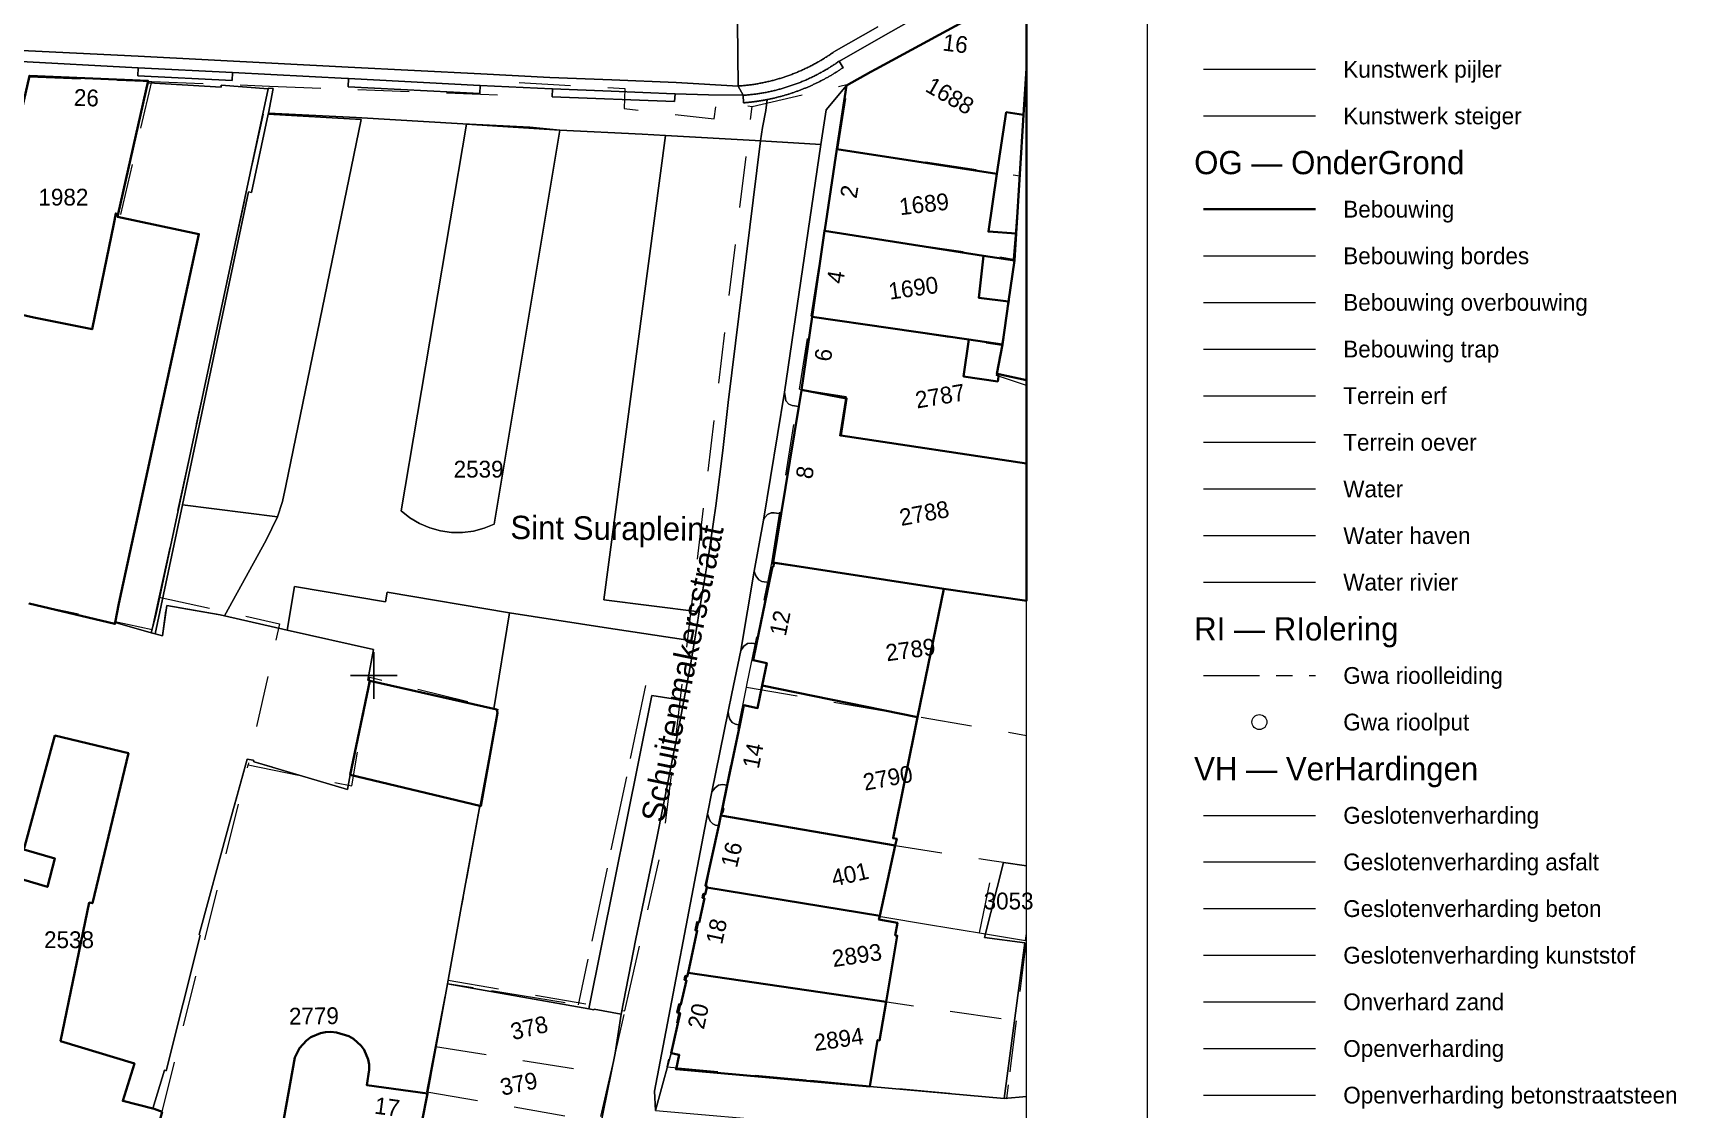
# Model space of a CAD drawing. Header units: metres. Extents: x 104718 to 105139, y 425172 to 425468.
# Drawn here: x 104981.7 to 105069.9, y 425326.7 to 425384.5 of the extents above; entities that cross this region are included whole.
import ezdxf
from ezdxf.enums import TextEntityAlignment as Align

# ---------------------------------------------------------------- set-up
doc = ezdxf.new("R2010")
doc.units = ezdxf.units.M
doc.header["$MEASUREMENT"] = 0
for name, pattern in [('IE-TERREINAFSCHEIDING_KUNSTMATIG-SO', [10, 4, 4, -2]), ('KG-PERCEEL-SO', [19, 5.5, -4, 5.5, -4]), ('RI-GWA-SO', [18.45, 6, -1.8, 1.75, -1.8, 1.75, -1.8, 1.75, -1.8])]:
    doc.linetypes.add(name, pattern=pattern)
for name, color, linetype, lineweight in [('B-OI-RI-GWA_RIOOLLEIDING-G', 30, 'RI-GWA-SO', 18), ('B-OI-RI-GWA_RIOOLPUT-S', 30, 'Continuous', 18), ('B-XX-AL-COORDINAATPUNT-G', 7, 'Continuous', 25), ('B-XX-AL-LEGENDA-T', 7, 'Continuous', 18), ('B-XX-AL-TEKENBLAD_DEELKADER-G', 7, 'Continuous', 18), ('B-XX-GR-STRUIK-G', 90, 'Continuous', 13), ('B-XX-IE-TERREINAFSCHEIDING_KUNSTMATIG_HEKWERK-G', 20, 'IE-TERREINAFSCHEIDING_KUNSTMATIG-SO', 18), ('B-XX-IE-TERREINAFSCHEIDING_KUNSTMATIG_MUUR-G', 90, 'IE-TERREINAFSCHEIDING_KUNSTMATIG-SO', 18), ('B-XX-KG-GRENS_PERCEEL-G', 150, 'KG-PERCEEL-SO', 18), ('B-XX-KG-GRENS_PERCEEL-T', 150, 'KG-PERCEEL-SO', 18), ('B-XX-KW-KUNSTWERK_PIJLER-G', 170, 'Continuous', 18), ('B-XX-KW-KUNSTWERK_STEIGER-G', 170, 'Continuous', 18), ('B-XX-OG-BEBOUWING-G', 7, 'Continuous', 35), ('B-XX-OG-BEBOUWING_BORDES-G', 7, 'Continuous', 18), ('B-XX-OG-BEBOUWING_HUISNUMMER-T', 7, 'Continuous', 18), ('B-XX-OG-BEBOUWING_OVERBOUWING-G', 7, 'Continuous', 18), ('B-XX-OG-BEBOUWING_STRAATNAAM-T', 7, 'Continuous', 18), ('B-XX-OG-BEBOUWING_TRAP-G', 7, 'Continuous', 18), ('B-XX-OG-TERREIN_ERF-G', 7, 'Continuous', 18), ('B-XX-OG-TERREIN_OEVER-G', 7, 'Continuous', 18), ('B-XX-OG-WATER-G', 130, 'Continuous', 18), ('B-XX-OG-WATER_HAVEN-G', 170, 'Continuous', 18), ('B-XX-OG-WATER_RIVIER-G', 130, 'Continuous', 18), ('B-XX-VH-GESLOTENVERHARDING-G', 10, 'Continuous', 18), ('B-XX-VH-GESLOTENVERHARDING_ASFALT-G', 10, 'Continuous', 18), ('B-XX-VH-GESLOTENVERHARDING_BETON-G', 10, 'Continuous', 18), ('B-XX-VH-GESLOTENVERHARDING_KUNSTSTOF-G', 10, 'Continuous', 18), ('B-XX-VH-ONVERHARD_ZAND-G', 210, 'Continuous', 18), ('B-XX-VH-OPENVERHARDING-G', 90, 'Continuous', 18), ('B-XX-VH-OPENVERHARDING_BETONSTRAATSTEEN-G', 90, 'Continuous', 18), ('B-XX-VH-OPENVERHARDING_SIERBESTRATING-G', 90, 'Continuous', 18), ('B-XX-VH-OPENVERHARDING_STRAATBAKSTEEN-G', 90, 'Continuous', 18), ('B-XX-VH-OPENVERHARDING_TEGEL-G', 90, 'Continuous', 18)]:
    doc.layers.add(name, color=color, linetype=linetype, lineweight=lineweight)

msp = doc.modelspace()

# ---------------------------------------------------------------- linework, layer by layer
at = {"layer": 'B-OI-RI-GWA_RIOOLLEIDING-G', "ltscale": 0.5, "flags": 128}
msp.add_lwpolyline([(105044.5, 425350), (105050.5, 425350)], dxfattribs=at)
at = {"layer": 'B-OI-RI-GWA_RIOOLPUT-S'}
msp.add_circle((105047.5, 425347.5), 0.4, dxfattribs=at)
at = {"layer": 'B-XX-AL-COORDINAATPUNT-G', "ltscale": 0.5, "flags": 128}
for points in [[(105000, 425348.75), (105000, 425351.25)], [(104998.75, 425350), (105001.25, 425350)]]:
    msp.add_lwpolyline(points, dxfattribs=at)
at = {"layer": 'B-XX-AL-TEKENBLAD_DEELKADER-G', "ltscale": 0.5}
msp.add_lwpolyline([(104728.5, 425176.5), (105041.5, 425176.5), (105041.5, 425463.5), (104728.5, 425463.5)], close=True, dxfattribs=at)
at = {"layer": 'B-XX-GR-STRUIK-G', "ltscale": 0.5}
msp.add_lwpolyline([(104994.339, 425380.093), (104994.351, 425380.153), (104994.607, 425381.47), (104994.337, 425381.485), (104994.329, 425381.447), (104988.297, 425353.224), (104988.062, 425352.285), (104988.277, 425352.223), (104989.737, 425359.155), (104993.268, 425375.921), (104993.446, 425375.89)], close=True, dxfattribs=at)
at = {"layer": 'B-XX-IE-TERREINAFSCHEIDING_KUNSTMATIG_HEKWERK-G', "ltscale": 0.5, "flags": 128}
for points in [[(104986.125, 425352.838), (104988.062, 425352.285), (104988.277, 425352.223), (104988.655, 425352.116), (104988.887, 425353.757), (104991.763, 425353.251), (104991.984, 425353.2), (104995.351, 425352.433), (104999.982, 425351.388), (104999.682, 425349.741)], [(105014.575, 425349.457), (105010.964, 425332.343)], [(105010.254, 425332.442), (105003.951, 425333.472)]]:
    msp.add_lwpolyline(points, dxfattribs=at)
at = {"layer": 'B-XX-IE-TERREINAFSCHEIDING_KUNSTMATIG_MUUR-G', "ltscale": 0.5, "flags": 128}
for points in [[(104998.738, 425344.67), (104998.588, 425343.886), (104993.577, 425345.377), (104993.521, 425345.451), (104993.204, 425345.517), (104992.178, 425341.835), (104990.624, 425336.103), (104990.688, 425336.052), (104988.855, 425328.81), (104988.768, 425328.838), (104988.144, 425326.79)], [(105005.686, 425343.011), (105004.685, 425337.553), (105003.95, 425333.468)], [(105003.95, 425333.468), (105002.882, 425327.588)]]:
    msp.add_lwpolyline(points, dxfattribs=at)
at = {"layer": 'B-XX-KG-GRENS_PERCEEL-G', "ltscale": 0.5, "flags": 128}
for points in [[(105025.44, 425381.7), (105035, 425386.893)], [(104981.511, 425382.088), (104988.089, 425381.841)], [(104986.436, 425374.712), (104988.089, 425381.841)], [(104988.089, 425381.841), (104994.4, 425381.599)], [(104994.4, 425381.599), (105007.248, 425381.105), (105007.139, 425381.824), (105013.464, 425381.47), (105013.434, 425380.389), (105018.258, 425379.851), (105018.37, 425380.787), (105020.291, 425380.506)], [(105020.291, 425380.506), (105025.44, 425381.7)], [(105024.884, 425378.219), (105025.44, 425381.7)], [(105034.653, 425376.785), (105034.892, 425380.04), (105035, 425381.751)], [(104988.492, 425354.196), (104994.4, 425381.599)], [(105013.642, 425332.803), (105015.52, 425341.051), (105020.291, 425380.506)], [(105024.182, 425373.826), (105024.884, 425378.219)], [(105024.884, 425378.219), (105034.653, 425376.785)], [(105034.316, 425372.328), (105034.417, 425373.584), (105034.653, 425376.785)], [(104978.738, 425369.878), (104984.883, 425368.564), (104986.159, 425374.769), (104986.436, 425374.712)], [(105023.454, 425369.271), (105024.182, 425373.826)], [(105024.182, 425373.826), (105034.316, 425372.328)], [(105033.678, 425367.713), (105034.088, 425370.103), (105034.316, 425372.328)], [(105022.826, 425365.344), (105023.454, 425369.271)], [(105023.454, 425369.271), (105033.678, 425367.713)], [(105035, 425365.544), (105033.398, 425366.087), (105033.678, 425367.713)], [(105021.34, 425356.046), (105022.826, 425365.344)], [(105022.826, 425365.344), (105025.336, 425364.957)], [(105035, 425361.349), (105025.001, 425362.853), (105025.336, 425364.957)], [(105019.991, 425349.379), (105020.031, 425349.577), (105021.34, 425356.046)], [(105021.34, 425356.046), (105034.893, 425354.013)], [(104977.827, 425340.052), (104981.514, 425353.86), (104988.111, 425352.468)], [(104988.111, 425352.468), (104988.492, 425354.196)], [(104988.492, 425354.196), (104994.937, 425352.776), (104993.258, 425345.201)], [(105034.893, 425354.013), (105035, 425353.997)], [(104993.258, 425345.201), (104998.825, 425344.082), (104999.785, 425349.915), (105006.667, 425348.2)], [(105018.599, 425342.495), (105019.991, 425349.379)], [(105019.991, 425349.379), (105029.173, 425347.793), (105035, 425346.786)], [(105003.982, 425333.669), (105006.667, 425348.2)], [(104988.644, 425326.6), (104993.258, 425345.201)], [(105017.817, 425338.639), (105018.599, 425342.495)], [(105018.599, 425342.495), (105027.755, 425340.925)], [(105027.755, 425340.925), (105033.281, 425340.053)], [(105032.488, 425336.196), (105033.281, 425340.053)], [(105033.281, 425340.053), (105035, 425339.815)], [(105017.817, 425338.639), (105016.905, 425334.456)], [(105017.817, 425338.639), (105029.866, 425336.633)], [(105029.866, 425336.633), (105032.488, 425336.196)], [(105032.488, 425336.196), (105034.95, 425335.785)], [(105034.95, 425335.785), (105035, 425336.157)], [(105034.989, 425335.779), (105034.456, 425331.481)], [(105034.95, 425335.785), (105034.989, 425335.779)], [(105016.82, 425334.069), (105015.72, 425329.017)], [(105016.905, 425334.456), (105016.82, 425334.069)], [(105016.82, 425334.069), (105034.456, 425331.481)], [(105003.306, 425330.105), (105003.982, 425333.669)], [(105003.982, 425333.669), (105013.464, 425332.023)], [(105013.464, 425332.023), (105013.642, 425332.803)], [(105012.81, 425329.149), (105013.464, 425332.023)], [(105034.456, 425331.481), (105034.157, 425329.069), (105034.03, 425328.054)], [(105002.845, 425327.671), (105003.306, 425330.105)], [(105003.306, 425330.105), (105012.687, 425328.608)], [(105012.687, 425328.608), (105012.81, 425329.149)], [(105015.72, 425329.017), (105023.432, 425328.296)], [(105012.175, 425326.362), (105012.687, 425328.608)], [(105023.432, 425328.296), (105033.939, 425327.313)], [(105034.03, 425328.054), (105033.939, 425327.313)], [(105002.845, 425327.671), (105012.122, 425326.073)]]:
    msp.add_lwpolyline(points, dxfattribs=at)
at = {"layer": 'B-XX-KW-KUNSTWERK_PIJLER-G', "ltscale": 0.5, "flags": 128}
msp.add_lwpolyline([(105044.5, 425382.5), (105050.5, 425382.5)], dxfattribs=at)
at = {"layer": 'B-XX-KW-KUNSTWERK_STEIGER-G', "ltscale": 0.5, "flags": 128}
msp.add_lwpolyline([(105044.5, 425380), (105050.5, 425380)], dxfattribs=at)
at = {"layer": 'B-XX-OG-BEBOUWING-G', "ltscale": 0.5}
for points in [[(105025.355, 425381.635), (105024.838, 425378.221), (105033.424, 425376.893), (105033.92, 425380.2), (105034.845, 425380.054), (105035, 425382.546), (105035, 425386.895), (105026.921, 425382.508), (105026.662, 425382.367)], [(105035, 425382.546), (105034.845, 425380.054), (105034.45, 425373.701), (105034.36, 425372.25), (105034.046, 425370.045), (105033.719, 425367.747), (105033.419, 425366.174), (105033.518, 425366.159), (105035, 425365.83)], [(104986.044, 425374.21), (104986.159, 425374.769), (104986.288, 425374.742), (104987.894, 425381.882), (104981.525, 425382.149), (104980.002, 425375.444), (104978.738, 425369.879), (104980.978, 425369.371), (104981.763, 425369.193), (104984.883, 425368.564)], [(105033.424, 425376.893), (105024.838, 425378.221), (105024.182, 425373.899), (105024.173, 425373.832), (105032.705, 425372.507), (105034.36, 425372.25), (105034.45, 425373.701), (105032.96, 425373.8)], [(105032.705, 425372.507), (105024.173, 425373.832), (105023.507, 425369.234), (105031.918, 425368.009), (105033.719, 425367.747), (105034.046, 425370.045), (105032.45, 425370.25)], [(105035, 425365.83), (105033.518, 425366.159), (105033.461, 425365.763), (105031.63, 425366.03), (105031.918, 425368.009), (105023.507, 425369.234), (105022.94, 425365.314), (105025.354, 425364.857), (105025.048, 425362.86), (105035, 425361.373)], [(105035, 425361.373), (105025.048, 425362.86), (105025.354, 425364.857), (105022.94, 425365.314), (105022.935, 425365.276), (105022.794, 425364.424), (105021.841, 425358.661), (105021.411, 425356.063), (105030.566, 425354.651), (105034.894, 425354.013), (105035, 425353.997)], [(105030.566, 425354.651), (105021.411, 425356.063), (105021.4, 425355.994), (105021.449, 425355.989), (105021.433, 425355.834), (105021.383, 425355.84), (105021.205, 425354.978), (105020.525, 425351.692), (105020.343, 425350.812), (105021.072, 425350.663), (105020.826, 425349.458), (105029.167, 425347.764)], [(105006.43, 425348.211), (104999.789, 425349.717), (104998.738, 425344.67), (105005.686, 425343.011), (105005.732, 425343), (105006.629, 425347.989), (105006.588, 425348.175)], [(105019.625, 425347.338), (105018.958, 425344.114), (105018.703, 425342.879), (105018.752, 425342.87), (105018.709, 425342.645), (105018.66, 425342.654), (105018.617, 425342.492), (105027.97, 425340.891), (105028.048, 425341.248), (105027.85, 425341.276), (105029.167, 425347.764), (105020.826, 425349.458), (105020.579, 425348.253), (105019.845, 425348.403)], [(105018.499, 425341.956), (105017.787, 425338.724), (105017.873, 425338.691), (105017.86, 425338.632), (105027.146, 425337.104), (105027.97, 425340.891), (105018.617, 425342.492)], [(105027.146, 425337.104), (105017.86, 425338.632), (105017.778, 425338.261), (105017.671, 425338.285), (105017.626, 425338.08), (105017.733, 425338.056), (105017.448, 425336.757), (105017.34, 425336.781), (105017.244, 425336.341), (105017.351, 425336.318), (105016.855, 425334.064), (105027.48, 425332.505), (105028.075, 425336.043), (105027.967, 425336.062), (105028.081, 425336.742), (105027.095, 425336.908)], [(105016.855, 425334.064), (105016.812, 425333.866), (105016.705, 425333.89), (105016.66, 425333.685), (105016.767, 425333.661), (105016.47, 425332.355), (105016.372, 425332.376), (105016.273, 425331.927), (105016.424, 425331.893), (105015.952, 425329.747), (105016.382, 425329.653), (105016.215, 425328.891), (105026.604, 425327.966), (105027.022, 425330.45), (105027.131, 425330.432), (105027.48, 425332.505)]]:
    msp.add_lwpolyline(points, close=True, dxfattribs=at)
for points in [[(104981.514, 425353.86), (104986.111, 425352.767), (104986.125, 425352.838), (104986.316, 425353.86), (104990.618, 425373.666), (104986.256, 425374.598), (104986.288, 425374.742), (104986.159, 425374.769), (104986.044, 425374.21), (104984.883, 425368.564), (104981.763, 425369.193), (104980.978, 425369.371)], [(104979.778, 425318.652), (104983.579, 425317.69), (104983.732, 425318.105), (104984.475, 425320.777), (104985.216, 425320.531), (104985.219, 425320.769), (104986.904, 425320.248), (104988.309, 425325.37), (104988.644, 425326.6), (104988.216, 425326.772), (104988.144, 425326.79), (104986.535, 425327.185), (104987.16, 425329.2), (104983.2, 425330.394), (104984.738, 425337.822), (104984.903, 425337.783), (104986.833, 425345.825), (104982.895, 425346.779), (104981.228, 425340.672), (104982.89, 425340.178), (104982.487, 425338.664), (104977.827, 425340.052)], [(105002.57, 425326.047), (105002.882, 425327.588), (104999.625, 425328.027), (104999.751, 425328.855), (104999.74, 425329.134), (104999.689, 425329.409), (104999.473, 425329.922), (104999.312, 425330.15), (104998.902, 425330.526), (104998.661, 425330.667), (104998.002, 425330.863), (104997.692, 425330.893), (104997.41, 425330.878), (104997.132, 425330.823), (104996.614, 425330.601), (104996.384, 425330.437), (104996.003, 425330.021), (104995.754, 425329.515), (104994.698, 425323.635)]]:
    msp.add_lwpolyline(points, dxfattribs=at)
at = {"layer": 'B-XX-OG-BEBOUWING-G', "ltscale": 0.5, "flags": 128}
msp.add_lwpolyline([(105044.5, 425375), (105050.5, 425375)], dxfattribs=at)
at = {"layer": 'B-XX-OG-BEBOUWING_BORDES-G', "ltscale": 0.5, "flags": 128}
msp.add_lwpolyline([(105044.5, 425372.5), (105050.5, 425372.5)], dxfattribs=at)
at = {"layer": 'B-XX-OG-BEBOUWING_OVERBOUWING-G', "ltscale": 0.5, "flags": 128}
msp.add_lwpolyline([(105044.5, 425370), (105050.5, 425370)], dxfattribs=at)
at = {"layer": 'B-XX-OG-BEBOUWING_TRAP-G', "ltscale": 0.5, "flags": 128}
msp.add_lwpolyline([(105044.5, 425367.5), (105050.5, 425367.5)], dxfattribs=at)
at = {"layer": 'B-XX-OG-TERREIN_ERF-G', "ltscale": 0.5}
for points in [[(104994.329, 425381.447), (104991.817, 425381.64), (104991.81, 425381.544), (104987.931, 425381.775), (104987.894, 425381.882), (104986.288, 425374.742), (104986.256, 425374.598), (104990.618, 425373.666), (104986.316, 425353.86), (104986.125, 425352.838), (104988.062, 425352.285), (104988.297, 425353.224)], [(105034.845, 425380.054), (105033.92, 425380.2), (105033.424, 425376.893), (105032.96, 425373.8), (105034.45, 425373.701)], [(105034.36, 425372.25), (105032.705, 425372.507), (105032.45, 425370.25), (105034.046, 425370.045)], [(105033.719, 425367.747), (105031.918, 425368.009), (105031.63, 425366.03), (105033.461, 425365.763), (105033.518, 425366.159), (105033.419, 425366.174)], [(105027.146, 425337.104), (105027.095, 425336.908), (105028.081, 425336.742), (105027.967, 425336.062), (105028.075, 425336.043), (105027.48, 425332.505), (105027.131, 425330.432), (105027.022, 425330.45), (105026.604, 425327.966), (105033.811, 425327.325), (105034.91, 425335.663), (105032.749, 425335.948), (105033.768, 425339.97), (105035, 425339.798), (105035, 425353.997), (105034.894, 425354.013), (105030.566, 425354.651), (105029.167, 425347.764), (105027.85, 425341.276), (105028.048, 425341.248), (105027.97, 425340.891)], [(105012.935, 425329.756), (105013.259, 425331.838), (105011.82, 425332.108), (105011.806, 425332.074), (105011.532, 425332.123), (105003.95, 425333.468), (105002.882, 425327.588), (105002.57, 425326.047), (105002.555, 425325.975), (105004.413, 425325.673), (105011.803, 425324.469), (105011.869, 425324.473)]]:
    msp.add_lwpolyline(points, close=True, dxfattribs=at)
at = {"layer": 'B-XX-OG-TERREIN_ERF-G', "ltscale": 0.5, "flags": 128}
msp.add_lwpolyline([(105044.5, 425365), (105050.5, 425365)], dxfattribs=at)
at = {"layer": 'B-XX-OG-TERREIN_ERF-G', "ltscale": 0.5}
for points in [[(104977.827, 425340.052), (104982.487, 425338.664), (104982.89, 425340.178), (104981.228, 425340.672), (104982.895, 425346.779), (104986.833, 425345.825), (104984.903, 425337.783), (104984.738, 425337.822), (104983.2, 425330.394), (104987.16, 425329.2), (104986.535, 425327.185), (104988.144, 425326.79), (104988.768, 425328.838), (104988.855, 425328.81), (104990.688, 425336.052), (104990.624, 425336.103), (104992.178, 425341.835), (104993.204, 425345.517), (104993.521, 425345.451), (104993.577, 425345.377), (104998.588, 425343.886), (104998.738, 425344.67), (104999.789, 425349.717), (104999.682, 425349.741), (104999.982, 425351.388), (104995.351, 425352.433), (104991.984, 425353.2), (104991.763, 425353.251), (104988.887, 425353.757), (104988.655, 425352.116), (104988.277, 425352.223), (104988.062, 425352.285), (104986.125, 425352.838), (104986.111, 425352.767), (104981.514, 425353.86)], [(104994.698, 425323.635), (104995.754, 425329.515), (104996.003, 425330.021), (104996.384, 425330.437), (104996.614, 425330.601), (104997.132, 425330.823), (104997.41, 425330.878), (104997.692, 425330.893), (104998.002, 425330.863), (104998.661, 425330.667), (104998.902, 425330.526), (104999.312, 425330.15), (104999.473, 425329.922), (104999.689, 425329.409), (104999.74, 425329.134), (104999.751, 425328.855), (104999.625, 425328.027), (105002.882, 425327.588), (105003.95, 425333.468), (105004.685, 425337.553), (105005.686, 425343.011), (104998.738, 425344.67), (104998.588, 425343.886), (104993.577, 425345.377), (104993.521, 425345.451), (104993.204, 425345.517), (104992.178, 425341.835), (104990.624, 425336.103), (104990.688, 425336.052), (104988.855, 425328.81), (104988.768, 425328.838), (104988.144, 425326.79), (104988.216, 425326.772), (104988.644, 425326.6)]]:
    msp.add_lwpolyline(points, dxfattribs=at)
at = {"layer": 'B-XX-OG-TERREIN_OEVER-G', "ltscale": 0.5, "flags": 128}
msp.add_lwpolyline([(105044.5, 425362.5), (105050.5, 425362.5)], dxfattribs=at)
at = {"layer": 'B-XX-OG-WATER-G', "ltscale": 0.5, "flags": 128}
msp.add_lwpolyline([(105044.5, 425360), (105050.5, 425360)], dxfattribs=at)
at = {"layer": 'B-XX-OG-WATER_HAVEN-G', "ltscale": 0.5, "flags": 128}
msp.add_lwpolyline([(105044.5, 425357.5), (105050.5, 425357.5)], dxfattribs=at)
at = {"layer": 'B-XX-OG-WATER_RIVIER-G', "ltscale": 0.5, "flags": 128}
msp.add_lwpolyline([(105044.5, 425355), (105050.5, 425355)], dxfattribs=at)
at = {"layer": 'B-XX-VH-GESLOTENVERHARDING-G', "ltscale": 0.5, "flags": 128}
msp.add_lwpolyline([(105044.5, 425342.5), (105050.5, 425342.5)], dxfattribs=at)
at = {"layer": 'B-XX-VH-GESLOTENVERHARDING_ASFALT-G', "ltscale": 0.5}
for points in [[(105015.639, 425378.955), (105014.392, 425379.028), (105009.981, 425379.23), (105008.367, 425379.388), (105004.772, 425379.583), (104999.051, 425379.917), (104994.351, 425380.153), (104994.339, 425380.093), (104999.318, 425379.802), (104995.282, 425360.167), (104995.095, 425359.326), (104994.828, 425358.502), (104994.224, 425357.255), (104991.984, 425353.2), (104995.351, 425352.433), (104995.741, 425354.772), (105000.627, 425353.947), (105000.711, 425354.464), (105007.284, 425353.364), (105012.36, 425352.57), (105017.197, 425351.834), (105017.454, 425353.403), (105012.342, 425354.046)], [(105009.981, 425379.23), (105006.446, 425358.11), (105005.923, 425357.893), (105005.347, 425357.738), (105004.756, 425357.661), (105004.16, 425357.665), (105003.569, 425357.747), (105002.995, 425357.909), (105002.448, 425358.145), (105001.937, 425358.453), (105001.471, 425358.826), (105004.966, 425379.551)]]:
    msp.add_lwpolyline(points, close=True, dxfattribs=at)
at = {"layer": 'B-XX-VH-GESLOTENVERHARDING_ASFALT-G', "ltscale": 0.5, "flags": 128}
msp.add_lwpolyline([(105044.5, 425340), (105050.5, 425340)], dxfattribs=at)
at = {"layer": 'B-XX-VH-GESLOTENVERHARDING_BETON-G', "ltscale": 0.5, "flags": 128}
msp.add_lwpolyline([(105044.5, 425337.5), (105050.5, 425337.5)], dxfattribs=at)
at = {"layer": 'B-XX-VH-GESLOTENVERHARDING_KUNSTSTOF-G', "ltscale": 0.5, "flags": 128}
msp.add_lwpolyline([(105044.5, 425335), (105050.5, 425335)], dxfattribs=at)
at = {"layer": 'B-XX-VH-ONVERHARD_ZAND-G', "ltscale": 0.5}
msp.add_lwpolyline([(105014.91, 425348.917), (105016.631, 425348.665), (105016.972, 425350.462), (105017.197, 425351.834), (105012.36, 425352.57), (105007.284, 425353.364), (105006.43, 425348.211), (105006.588, 425348.175), (105006.629, 425347.989), (105005.732, 425343), (105005.686, 425343.011), (105004.685, 425337.553), (105003.95, 425333.468), (105011.532, 425332.123)], close=True, dxfattribs=at)
at = {"layer": 'B-XX-VH-ONVERHARD_ZAND-G', "ltscale": 0.5, "flags": 128}
msp.add_lwpolyline([(105044.5, 425332.5), (105050.5, 425332.5)], dxfattribs=at)
at = {"layer": 'B-XX-VH-OPENVERHARDING-G', "ltscale": 0.5}
for points in [[(104992.416, 425382.321), (104987.364, 425382.58), (104987.345, 425382.154), (104992.392, 425381.891)], [(105021.09, 425380.875), (105021.134, 425380.884), (105021.178, 425380.893), (105021.222, 425380.902), (105021.266, 425380.911), (105021.31, 425380.921), (105021.354, 425380.93), (105021.398, 425380.94), (105021.442, 425380.95), (105021.486, 425380.96), (105021.529, 425380.971), (105021.573, 425380.981), (105021.617, 425380.992), (105021.66, 425381.003), (105021.704, 425381.014), (105021.747, 425381.025), (105021.791, 425381.037), (105021.834, 425381.048), (105021.878, 425381.06), (105021.921, 425381.072), (105021.964, 425381.084), (105022.007, 425381.097), (105022.051, 425381.109), (105022.094, 425381.122), (105022.137, 425381.135), (105022.18, 425381.148), (105022.223, 425381.161), (105022.266, 425381.174), (105022.309, 425381.188), (105022.351, 425381.202), (105022.394, 425381.216), (105022.437, 425381.23), (105022.479, 425381.244), (105022.522, 425381.259), (105022.564, 425381.273), (105022.607, 425381.288), (105022.649, 425381.303), (105022.692, 425381.318), (105022.734, 425381.333), (105022.776, 425381.349), (105022.818, 425381.365), (105022.86, 425381.38), (105022.902, 425381.396), (105022.944, 425381.413), (105022.986, 425381.429), (105023.028, 425381.446), (105023.07, 425381.462), (105023.111, 425381.479), (105023.153, 425381.496), (105023.194, 425381.513), (105023.236, 425381.531), (105023.277, 425381.548), (105023.319, 425381.566), (105023.36, 425381.584), (105023.401, 425381.602), (105023.442, 425381.62), (105023.483, 425381.639), (105023.524, 425381.657), (105023.565, 425381.676), (105023.606, 425381.695), (105023.646, 425381.714), (105023.687, 425381.733), (105023.728, 425381.753), (105023.768, 425381.772), (105023.808, 425381.792), (105023.849, 425381.812), (105023.889, 425381.832), (105023.929, 425381.852), (105023.969, 425381.873), (105024.009, 425381.893), (105024.049, 425381.914), (105024.089, 425381.935), (105024.129, 425381.956), (105024.168, 425381.977), (105024.208, 425381.999), (105024.247, 425382.02), (105024.287, 425382.042), (105024.326, 425382.064), (105024.365, 425382.086), (105024.404, 425382.108), (105024.443, 425382.13), (105024.482, 425382.153), (105024.521, 425382.175), (105024.56, 425382.198), (105024.598, 425382.221), (105024.637, 425382.244), (105024.675, 425382.268), (105024.714, 425382.291), (105024.752, 425382.315), (105024.79, 425382.339), (105024.828, 425382.363), (105024.866, 425382.387), (105024.904, 425382.411), (105024.942, 425382.435), (105024.979, 425382.46), (105025.017, 425382.485), (105025.054, 425382.509), (105025.092, 425382.534), (105025.129, 425382.56), (105025.166, 425382.585), (105025.166, 425382.585), (105024.967, 425382.941), (105024.967, 425382.941), (105024.921, 425382.909), (105024.875, 425382.877), (105024.829, 425382.845), (105024.783, 425382.814), (105024.737, 425382.782), (105024.69, 425382.751), (105024.643, 425382.721), (105024.597, 425382.69), (105024.55, 425382.66), (105024.502, 425382.63), (105024.455, 425382.601), (105024.407, 425382.571), (105024.36, 425382.542), (105024.312, 425382.513), (105024.264, 425382.485), (105024.215, 425382.456), (105024.167, 425382.428), (105024.119, 425382.401), (105024.07, 425382.373), (105024.021, 425382.346), (105023.972, 425382.319), (105023.923, 425382.292), (105023.874, 425382.266), (105023.824, 425382.24), (105023.775, 425382.214), (105023.725, 425382.188), (105023.675, 425382.163), (105023.625, 425382.138), (105023.575, 425382.113), (105023.525, 425382.088), (105023.474, 425382.064), (105023.424, 425382.04), (105023.373, 425382.017), (105023.322, 425381.993), (105023.271, 425381.97), (105023.22, 425381.947), (105023.169, 425381.925), (105023.118, 425381.903), (105023.066, 425381.881), (105023.015, 425381.859), (105022.963, 425381.838), (105022.911, 425381.817), (105022.859, 425381.796), (105022.807, 425381.775), (105022.755, 425381.755), (105022.703, 425381.735), (105022.651, 425381.716), (105022.598, 425381.696), (105022.546, 425381.677), (105022.493, 425381.658), (105022.44, 425381.64), (105022.387, 425381.622), (105022.334, 425381.604), (105022.281, 425381.586), (105022.228, 425381.569), (105022.175, 425381.552), (105022.122, 425381.535), (105022.068, 425381.519), (105022.015, 425381.503), (105021.961, 425381.487), (105021.907, 425381.472), (105021.853, 425381.456), (105021.799, 425381.441), (105021.746, 425381.427), (105021.691, 425381.412), (105021.637, 425381.398), (105021.583, 425381.385), (105021.529, 425381.371), (105021.475, 425381.358), (105021.42, 425381.345), (105021.366, 425381.333), (105021.311, 425381.321), (105021.256, 425381.309), (105021.202, 425381.297), (105021.147, 425381.286), (105021.092, 425381.275), (105021.037, 425381.264), (105020.982, 425381.254), (105020.927, 425381.244), (105020.872, 425381.234), (105020.817, 425381.225), (105020.762, 425381.215), (105020.707, 425381.207), (105020.651, 425381.198), (105020.596, 425381.19), (105020.541, 425381.182), (105020.485, 425381.174), (105020.43, 425381.167), (105020.375, 425381.16), (105020.319, 425381.153), (105020.263, 425381.147), (105020.208, 425381.141), (105020.152, 425381.135), (105020.097, 425381.13), (105020.041, 425381.124), (105019.985, 425381.12), (105019.93, 425381.115), (105019.874, 425381.111), (105019.818, 425381.107), (105019.818, 425381.107), (105019.836, 425380.703), (105019.836, 425380.703), (105019.849, 425380.704), (105019.862, 425380.705), (105019.874, 425380.706), (105019.887, 425380.707), (105019.9, 425380.708), (105019.912, 425380.709), (105019.925, 425380.71), (105019.938, 425380.711), (105019.951, 425380.713), (105019.963, 425380.714), (105019.976, 425380.715), (105019.989, 425380.716), (105020.002, 425380.717), (105020.014, 425380.718), (105020.027, 425380.72), (105020.04, 425380.721), (105020.053, 425380.722), (105020.065, 425380.723), (105020.078, 425380.725), (105020.091, 425380.726), (105020.104, 425380.727), (105020.116, 425380.729), (105020.129, 425380.73), (105020.142, 425380.731), (105020.154, 425380.733), (105020.167, 425380.734), (105020.18, 425380.735), (105020.193, 425380.737), (105020.205, 425380.738), (105020.218, 425380.74), (105020.231, 425380.741), (105020.243, 425380.743), (105020.256, 425380.744), (105020.269, 425380.746), (105020.282, 425380.747), (105020.294, 425380.749), (105020.307, 425380.75), (105020.32, 425380.752), (105020.332, 425380.753), (105020.345, 425380.755), (105020.358, 425380.757), (105020.37, 425380.758), (105020.383, 425380.76), (105020.396, 425380.761), (105020.408, 425380.763), (105020.421, 425380.765), (105020.434, 425380.766), (105020.446, 425380.768), (105020.459, 425380.77), (105020.472, 425380.772), (105020.485, 425380.773), (105020.497, 425380.775), (105020.51, 425380.777), (105020.523, 425380.779), (105020.535, 425380.781), (105020.548, 425380.782), (105020.56, 425380.784), (105020.573, 425380.786), (105020.586, 425380.788), (105020.598, 425380.79), (105020.611, 425380.792), (105020.624, 425380.794), (105020.636, 425380.796), (105020.649, 425380.798), (105020.662, 425380.8), (105020.674, 425380.801), (105020.687, 425380.803), (105020.7, 425380.805), (105020.712, 425380.808), (105020.725, 425380.81), (105020.737, 425380.812), (105020.75, 425380.814), (105020.763, 425380.816), (105020.775, 425380.818), (105020.788, 425380.82), (105020.801, 425380.822), (105020.813, 425380.824), (105020.826, 425380.826), (105020.838, 425380.829), (105020.851, 425380.831), (105020.864, 425380.833), (105020.876, 425380.835), (105020.889, 425380.837), (105020.901, 425380.84), (105020.914, 425380.842), (105020.927, 425380.844), (105020.939, 425380.846), (105020.952, 425380.849), (105020.964, 425380.851), (105020.977, 425380.853), (105020.989, 425380.856), (105021.002, 425380.858), (105021.015, 425380.86), (105021.027, 425380.863), (105021.04, 425380.865), (105021.052, 425380.868), (105021.065, 425380.87), (105021.077, 425380.873)], [(105005.71, 425381.625), (105005.69, 425381.626), (104998.638, 425382.001), (104998.621, 425381.563), (105005.677, 425381.199)], [(105009.574, 425381.447), (105009.571, 425381.027), (105016.133, 425380.779), (105016.154, 425381.187), (105016.13, 425381.188), (105012.723, 425381.323)], [(105025.355, 425381.635), (105024.255, 425380.318), (105023.984, 425378.472), (105022.029, 425365.182), (105022.057, 425364.966), (105022.105, 425364.73), (105022.265, 425364.545), (105022.442, 425364.471), (105022.794, 425364.424), (105022.935, 425365.276), (105022.94, 425365.314), (105023.507, 425369.234), (105024.173, 425373.832), (105024.182, 425373.899), (105024.838, 425378.221)], [(104999.318, 425379.802), (104994.339, 425380.093), (104993.446, 425375.89), (104993.268, 425375.921), (104989.737, 425359.155), (104994.828, 425358.502), (104995.095, 425359.326), (104995.282, 425360.167)], [(105009.981, 425379.23), (105004.966, 425379.551), (105001.471, 425358.826), (105001.937, 425358.453), (105002.448, 425358.145), (105002.995, 425357.909), (105003.569, 425357.747), (105004.16, 425357.665), (105004.756, 425357.661), (105005.347, 425357.738), (105005.923, 425357.893), (105006.446, 425358.11)], [(105020.743, 425378.657), (105020.445, 425378.674), (105015.639, 425378.955), (105012.342, 425354.046), (105017.454, 425353.403), (105017.965, 425356.516), (105018.349, 425359.093), (105018.723, 425362.069), (105019.003, 425364.629)], [(105022.794, 425364.424), (105022.442, 425364.471), (105022.265, 425364.545), (105022.105, 425364.73), (105022.057, 425364.966), (105022.029, 425365.182), (105020.892, 425358.334), (105020.976, 425358.463), (105021.12, 425358.631), (105021.314, 425358.723), (105021.475, 425358.728), (105021.841, 425358.661)], [(104994.828, 425358.502), (104989.737, 425359.155), (104988.277, 425352.223), (104988.655, 425352.116), (104988.887, 425353.757), (104991.763, 425353.251), (104991.984, 425353.2), (104994.224, 425357.255)], [(105021.841, 425358.661), (105021.475, 425358.728), (105021.314, 425358.723), (105021.12, 425358.631), (105020.976, 425358.463), (105020.892, 425358.334), (105020.403, 425355.589), (105020.482, 425355.34), (105020.644, 425355.125), (105020.816, 425355.045), (105021.205, 425354.978), (105021.383, 425355.84), (105021.433, 425355.834), (105021.449, 425355.989), (105021.4, 425355.994), (105021.411, 425356.063)], [(105021.205, 425354.978), (105020.816, 425355.045), (105020.644, 425355.125), (105020.482, 425355.34), (105020.403, 425355.589), (105019.688, 425351.33), (105019.846, 425351.566), (105020.049, 425351.707), (105020.24, 425351.736), (105020.525, 425351.692)], [(105007.284, 425353.364), (105000.711, 425354.464), (105000.627, 425353.947), (104995.741, 425354.772), (104995.351, 425352.433), (104999.982, 425351.388), (104999.682, 425349.741), (104999.789, 425349.717), (105006.43, 425348.211)], [(105020.343, 425350.812), (105020.525, 425351.692), (105020.24, 425351.736), (105020.049, 425351.707), (105019.846, 425351.566), (105019.688, 425351.33), (105019.204, 425349.032), (105019.007, 425348.063), (105019.03, 425347.873), (105019.086, 425347.651), (105019.224, 425347.473), (105019.399, 425347.38), (105019.625, 425347.338), (105019.845, 425348.403), (105020.579, 425348.253), (105020.826, 425349.458), (105021.072, 425350.663)], [(105019.625, 425347.338), (105019.399, 425347.38), (105019.224, 425347.473), (105019.086, 425347.651), (105019.03, 425347.873), (105019.007, 425348.063), (105018.134, 425343.764), (105018.307, 425343.981), (105018.486, 425344.116), (105018.707, 425344.159), (105018.958, 425344.114)], [(105018.134, 425343.764), (105017.894, 425342.582), (105017.96, 425342.362), (105018.035, 425342.182), (105018.175, 425342.045), (105018.329, 425341.979), (105018.499, 425341.956), (105018.617, 425342.492), (105018.66, 425342.654), (105018.709, 425342.645), (105018.752, 425342.87), (105018.703, 425342.879), (105018.958, 425344.114), (105018.707, 425344.159), (105018.486, 425344.116), (105018.307, 425343.981)], [(105018.499, 425341.956), (105018.329, 425341.979), (105018.175, 425342.045), (105018.035, 425342.182), (105017.96, 425342.362), (105017.894, 425342.582), (105015.052, 425327.714), (105015.112, 425326.677), (105015.326, 425327.459), (105015.952, 425329.747), (105016.424, 425331.893), (105016.273, 425331.927), (105016.372, 425332.376), (105016.47, 425332.355), (105016.767, 425333.661), (105016.66, 425333.685), (105016.705, 425333.89), (105016.812, 425333.866), (105016.855, 425334.064), (105017.351, 425336.318), (105017.244, 425336.341), (105017.34, 425336.781), (105017.448, 425336.757), (105017.733, 425338.056), (105017.626, 425338.08), (105017.671, 425338.285), (105017.778, 425338.261), (105017.86, 425338.632), (105017.873, 425338.691), (105017.787, 425338.724)], [(105035, 425339.798), (105033.768, 425339.97), (105032.749, 425335.948), (105034.91, 425335.663), (105033.811, 425327.325), (105035, 425327.428)], [(105035, 425327.428), (105033.811, 425327.325), (105026.604, 425327.966), (105016.215, 425328.891), (105016.382, 425329.653), (105015.952, 425329.747), (105015.326, 425327.459), (105015.112, 425326.677), (105029.95, 425325.38), (105030, 425325.58), (105035, 425325.03)]]:
    msp.add_lwpolyline(points, close=True, dxfattribs=at)
msp.add_lwpolyline([(105015.112, 425326.677), (105015.052, 425327.714), (105017.894, 425342.582), (105018.134, 425343.764), (105019.007, 425348.063), (105019.204, 425349.032), (105019.688, 425351.33), (105020.403, 425355.589), (105020.892, 425358.334), (105022.029, 425365.182), (105023.984, 425378.472), (105020.743, 425378.657), (105019.003, 425364.629), (105018.723, 425362.069), (105018.349, 425359.093), (105017.965, 425356.516), (105017.454, 425353.403), (105017.197, 425351.834), (105016.972, 425350.462), (105016.631, 425348.665), (105016.448, 425347.701), (105015.176, 425341.278), (105014.06, 425335.875), (105013.259, 425331.838), (105012.935, 425329.756), (105011.869, 425324.473)], dxfattribs=at)
at = {"layer": 'B-XX-VH-OPENVERHARDING-G', "ltscale": 0.5, "flags": 128}
msp.add_lwpolyline([(105044.5, 425330), (105050.5, 425330)], dxfattribs=at)
at = {"layer": 'B-XX-VH-OPENVERHARDING_BETONSTRAATSTEEN-G', "ltscale": 0.5, "flags": 128}
msp.add_lwpolyline([(105044.5, 425327.5), (105050.5, 425327.5)], dxfattribs=at)
at = {"layer": 'B-XX-VH-OPENVERHARDING_SIERBESTRATING-G', "ltscale": 0.5}
for points in [[(104980.744, 425383.532), (104987.355, 425383.195), (104998.618, 425382.611), (105005.742, 425382.251), (105009.44, 425382.063), (105012.768, 425381.937), (105016.217, 425381.787), (105019.541, 425381.6), (105019.506, 425385.009), (105007.41, 425385.511), (104997.737, 425385.991), (104989.961, 425386.39), (104980.207, 425386.9)], [(105019.506, 425385.009), (105019.541, 425381.6), (105019.541, 425381.6), (105019.597, 425381.604), (105019.652, 425381.608), (105019.708, 425381.613), (105019.764, 425381.618), (105019.819, 425381.623), (105019.875, 425381.628), (105019.93, 425381.634), (105019.986, 425381.64), (105020.041, 425381.647), (105020.097, 425381.653), (105020.152, 425381.66), (105020.207, 425381.668), (105020.263, 425381.675), (105020.318, 425381.683), (105020.373, 425381.692), (105020.428, 425381.7), (105020.483, 425381.709), (105020.538, 425381.718), (105020.593, 425381.728), (105020.648, 425381.737), (105020.703, 425381.748), (105020.758, 425381.758), (105020.813, 425381.769), (105020.867, 425381.78), (105020.922, 425381.791), (105020.977, 425381.803), (105021.031, 425381.814), (105021.086, 425381.827), (105021.14, 425381.839), (105021.194, 425381.852), (105021.249, 425381.865), (105021.303, 425381.879), (105021.357, 425381.892), (105021.411, 425381.906), (105021.465, 425381.921), (105021.519, 425381.935), (105021.573, 425381.95), (105021.626, 425381.965), (105021.68, 425381.981), (105021.733, 425381.997), (105021.787, 425382.013), (105021.84, 425382.029), (105021.893, 425382.046), (105021.947, 425382.063), (105022, 425382.08), (105022.053, 425382.098), (105022.106, 425382.116), (105022.158, 425382.134), (105022.211, 425382.152), (105022.264, 425382.171), (105022.316, 425382.19), (105022.368, 425382.21), (105022.421, 425382.229), (105022.473, 425382.249), (105022.525, 425382.269), (105022.577, 425382.29), (105022.629, 425382.311), (105022.68, 425382.332), (105022.732, 425382.353), (105022.783, 425382.375), (105022.835, 425382.397), (105022.886, 425382.419), (105022.937, 425382.441), (105022.988, 425382.464), (105023.039, 425382.487), (105023.089, 425382.511), (105023.14, 425382.534), (105023.19, 425382.558), (105023.241, 425382.582), (105023.291, 425382.607), (105023.341, 425382.632), (105023.391, 425382.657), (105023.44, 425382.682), (105023.49, 425382.707), (105023.539, 425382.733), (105023.589, 425382.759), (105023.638, 425382.786), (105023.687, 425382.812), (105023.736, 425382.839), (105023.785, 425382.867), (105023.833, 425382.894), (105023.882, 425382.922), (105023.93, 425382.95), (105023.978, 425382.978), (105024.026, 425383.007), (105024.074, 425383.036), (105024.121, 425383.065), (105024.169, 425383.094), (105024.216, 425383.124), (105024.263, 425383.153), (105024.31, 425383.184), (105024.357, 425383.214), (105024.404, 425383.245), (105024.45, 425383.276), (105024.497, 425383.307), (105024.543, 425383.338), (105024.589, 425383.37), (105024.634, 425383.402), (105024.68, 425383.434), (105024.68, 425383.434), (105027.037, 425384.77)]]:
    msp.add_lwpolyline(points, dxfattribs=at)
at = {"layer": 'B-XX-VH-OPENVERHARDING_STRAATBAKSTEEN-G', "ltscale": 0.5}
for points in [[(105027.037, 425384.77), (105024.68, 425383.434), (105024.68, 425383.434), (105024.634, 425383.402), (105024.589, 425383.37), (105024.543, 425383.338), (105024.497, 425383.307), (105024.45, 425383.276), (105024.404, 425383.245), (105024.357, 425383.214), (105024.31, 425383.184), (105024.263, 425383.153), (105024.216, 425383.124), (105024.169, 425383.094), (105024.121, 425383.065), (105024.074, 425383.036), (105024.026, 425383.007), (105023.978, 425382.978), (105023.93, 425382.95), (105023.882, 425382.922), (105023.833, 425382.894), (105023.785, 425382.867), (105023.736, 425382.839), (105023.687, 425382.812), (105023.638, 425382.786), (105023.589, 425382.759), (105023.539, 425382.733), (105023.49, 425382.707), (105023.44, 425382.682), (105023.391, 425382.657), (105023.341, 425382.632), (105023.291, 425382.607), (105023.241, 425382.582), (105023.19, 425382.558), (105023.14, 425382.534), (105023.089, 425382.511), (105023.039, 425382.487), (105022.988, 425382.464), (105022.937, 425382.441), (105022.886, 425382.419), (105022.835, 425382.397), (105022.783, 425382.375), (105022.732, 425382.353), (105022.68, 425382.332), (105022.629, 425382.311), (105022.577, 425382.29), (105022.525, 425382.269), (105022.473, 425382.249), (105022.421, 425382.229), (105022.368, 425382.21), (105022.316, 425382.19), (105022.264, 425382.171), (105022.211, 425382.152), (105022.158, 425382.134), (105022.106, 425382.116), (105022.053, 425382.098), (105022, 425382.08), (105021.947, 425382.063), (105021.893, 425382.046), (105021.84, 425382.029), (105021.787, 425382.013), (105021.733, 425381.997), (105021.68, 425381.981), (105021.626, 425381.965), (105021.573, 425381.95), (105021.519, 425381.935), (105021.465, 425381.921), (105021.411, 425381.906), (105021.357, 425381.892), (105021.303, 425381.879), (105021.249, 425381.865), (105021.194, 425381.852), (105021.14, 425381.839), (105021.086, 425381.827), (105021.031, 425381.814), (105020.977, 425381.803), (105020.922, 425381.791), (105020.867, 425381.78), (105020.813, 425381.769), (105020.758, 425381.758), (105020.703, 425381.748), (105020.648, 425381.737), (105020.593, 425381.728), (105020.538, 425381.718), (105020.483, 425381.709), (105020.428, 425381.7), (105020.373, 425381.692), (105020.318, 425381.683), (105020.263, 425381.675), (105020.207, 425381.668), (105020.152, 425381.66), (105020.097, 425381.653), (105020.041, 425381.647), (105019.986, 425381.64), (105019.93, 425381.634), (105019.875, 425381.628), (105019.819, 425381.623), (105019.764, 425381.618), (105019.708, 425381.613), (105019.652, 425381.608), (105019.597, 425381.604), (105019.541, 425381.6), (105019.541, 425381.6), (105019.818, 425381.107), (105019.818, 425381.107), (105019.874, 425381.111), (105019.93, 425381.115), (105019.985, 425381.12), (105020.041, 425381.124), (105020.097, 425381.13), (105020.152, 425381.135), (105020.208, 425381.141), (105020.263, 425381.147), (105020.319, 425381.153), (105020.375, 425381.16), (105020.43, 425381.167), (105020.485, 425381.174), (105020.541, 425381.182), (105020.596, 425381.19), (105020.651, 425381.198), (105020.707, 425381.207), (105020.762, 425381.215), (105020.817, 425381.225), (105020.872, 425381.234), (105020.927, 425381.244), (105020.982, 425381.254), (105021.037, 425381.264), (105021.092, 425381.275), (105021.147, 425381.286), (105021.202, 425381.297), (105021.256, 425381.309), (105021.311, 425381.321), (105021.366, 425381.333), (105021.42, 425381.345), (105021.475, 425381.358), (105021.529, 425381.371), (105021.583, 425381.385), (105021.637, 425381.398), (105021.691, 425381.412), (105021.746, 425381.427), (105021.799, 425381.441), (105021.853, 425381.456), (105021.907, 425381.472), (105021.961, 425381.487), (105022.015, 425381.503), (105022.068, 425381.519), (105022.122, 425381.535), (105022.175, 425381.552), (105022.228, 425381.569), (105022.281, 425381.586), (105022.334, 425381.604), (105022.387, 425381.622), (105022.44, 425381.64), (105022.493, 425381.658), (105022.546, 425381.677), (105022.598, 425381.696), (105022.651, 425381.716), (105022.703, 425381.735), (105022.755, 425381.755), (105022.807, 425381.775), (105022.859, 425381.796), (105022.911, 425381.817), (105022.963, 425381.838), (105023.015, 425381.859), (105023.066, 425381.881), (105023.118, 425381.903), (105023.169, 425381.925), (105023.22, 425381.947), (105023.271, 425381.97), (105023.322, 425381.993), (105023.373, 425382.017), (105023.424, 425382.04), (105023.474, 425382.064), (105023.525, 425382.088), (105023.575, 425382.113), (105023.625, 425382.138), (105023.675, 425382.163), (105023.725, 425382.188), (105023.775, 425382.214), (105023.824, 425382.24), (105023.874, 425382.266), (105023.923, 425382.292), (105023.972, 425382.319), (105024.021, 425382.346), (105024.07, 425382.373), (105024.119, 425382.401), (105024.167, 425382.428), (105024.215, 425382.456), (105024.264, 425382.485), (105024.312, 425382.513), (105024.36, 425382.542), (105024.407, 425382.571), (105024.455, 425382.601), (105024.502, 425382.63), (105024.55, 425382.66), (105024.597, 425382.69), (105024.643, 425382.721), (105024.69, 425382.751), (105024.737, 425382.782), (105024.783, 425382.814), (105024.829, 425382.845), (105024.875, 425382.877), (105024.921, 425382.909), (105024.967, 425382.941), (105024.967, 425382.941), (105024.969, 425382.942), (105027.326, 425384.278), (105033.647, 425387.865)], [(105033.647, 425387.865), (105027.326, 425384.278), (105024.969, 425382.942), (105024.967, 425382.941), (105025.166, 425382.585), (105025.166, 425382.585), (105025.129, 425382.56), (105025.092, 425382.534), (105025.054, 425382.509), (105025.017, 425382.485), (105024.979, 425382.46), (105024.942, 425382.435), (105024.904, 425382.411), (105024.866, 425382.387), (105024.828, 425382.363), (105024.79, 425382.339), (105024.752, 425382.315), (105024.714, 425382.291), (105024.675, 425382.268), (105024.637, 425382.244), (105024.598, 425382.221), (105024.56, 425382.198), (105024.521, 425382.175), (105024.482, 425382.153), (105024.443, 425382.13), (105024.404, 425382.108), (105024.365, 425382.086), (105024.326, 425382.064), (105024.287, 425382.042), (105024.247, 425382.02), (105024.208, 425381.999), (105024.168, 425381.977), (105024.129, 425381.956), (105024.089, 425381.935), (105024.049, 425381.914), (105024.009, 425381.893), (105023.969, 425381.873), (105023.929, 425381.852), (105023.889, 425381.832), (105023.849, 425381.812), (105023.808, 425381.792), (105023.768, 425381.772), (105023.728, 425381.753), (105023.687, 425381.733), (105023.646, 425381.714), (105023.606, 425381.695), (105023.565, 425381.676), (105023.524, 425381.657), (105023.483, 425381.639), (105023.442, 425381.62), (105023.401, 425381.602), (105023.36, 425381.584), (105023.319, 425381.566), (105023.277, 425381.548), (105023.236, 425381.531), (105023.194, 425381.513), (105023.153, 425381.496), (105023.111, 425381.479), (105023.07, 425381.462), (105023.028, 425381.446), (105022.986, 425381.429), (105022.944, 425381.413), (105022.902, 425381.396), (105022.86, 425381.38), (105022.818, 425381.365), (105022.776, 425381.349), (105022.734, 425381.333), (105022.692, 425381.318), (105022.649, 425381.303), (105022.607, 425381.288), (105022.564, 425381.273), (105022.522, 425381.259), (105022.479, 425381.244), (105022.437, 425381.23), (105022.394, 425381.216), (105022.351, 425381.202), (105022.309, 425381.188), (105022.266, 425381.174), (105022.223, 425381.161), (105022.18, 425381.148), (105022.137, 425381.135), (105022.094, 425381.122), (105022.051, 425381.109), (105022.007, 425381.097), (105021.964, 425381.084), (105021.921, 425381.072), (105021.878, 425381.06), (105021.834, 425381.048), (105021.791, 425381.037), (105021.747, 425381.025), (105021.704, 425381.014), (105021.66, 425381.003), (105021.617, 425380.992), (105021.573, 425380.981), (105021.529, 425380.971), (105021.486, 425380.96), (105021.442, 425380.95), (105021.398, 425380.94), (105021.354, 425380.93), (105021.31, 425380.921), (105021.266, 425380.911), (105021.222, 425380.902), (105021.178, 425380.893), (105021.134, 425380.884), (105021.09, 425380.875), (105021.09, 425380.875), (105021.02, 425380.297), (105020.845, 425379.382), (105020.743, 425378.657), (105023.984, 425378.472), (105024.255, 425380.318), (105025.355, 425381.635), (105026.662, 425382.367), (105026.921, 425382.508), (105035, 425386.895)], [(104980.738, 425382.939), (104987.347, 425382.581), (104987.364, 425382.58), (104992.416, 425382.321), (104998.582, 425382.004), (104998.638, 425382.001), (105005.69, 425381.626), (105005.71, 425381.625), (105009.542, 425381.448), (105009.574, 425381.447), (105012.723, 425381.323), (105016.13, 425381.188), (105016.154, 425381.187), (105017.954, 425381.133), (105019.818, 425381.107), (105019.541, 425381.6), (105016.217, 425381.787), (105012.768, 425381.937), (105009.44, 425382.063), (105005.742, 425382.251), (104998.618, 425382.611), (104987.355, 425383.195), (104980.744, 425383.532)], [(104981.525, 425382.149), (104987.894, 425381.882), (104987.931, 425381.775), (104991.81, 425381.544), (104991.817, 425381.64), (104994.329, 425381.447), (104994.337, 425381.485), (104994.607, 425381.47), (104994.351, 425380.153), (104999.051, 425379.917), (105004.772, 425379.583), (105008.367, 425379.388), (105009.981, 425379.23), (105014.392, 425379.028), (105015.639, 425378.955), (105020.445, 425378.674), (105020.743, 425378.657), (105020.845, 425379.382), (105021.02, 425380.297), (105021.09, 425380.875), (105021.09, 425380.875), (105021.077, 425380.873), (105021.065, 425380.87), (105021.052, 425380.868), (105021.04, 425380.865), (105021.027, 425380.863), (105021.015, 425380.86), (105021.002, 425380.858), (105020.989, 425380.856), (105020.977, 425380.853), (105020.964, 425380.851), (105020.952, 425380.849), (105020.939, 425380.846), (105020.927, 425380.844), (105020.914, 425380.842), (105020.901, 425380.84), (105020.889, 425380.837), (105020.876, 425380.835), (105020.864, 425380.833), (105020.851, 425380.831), (105020.838, 425380.829), (105020.826, 425380.826), (105020.813, 425380.824), (105020.801, 425380.822), (105020.788, 425380.82), (105020.775, 425380.818), (105020.763, 425380.816), (105020.75, 425380.814), (105020.737, 425380.812), (105020.725, 425380.81), (105020.712, 425380.808), (105020.7, 425380.805), (105020.687, 425380.803), (105020.674, 425380.801), (105020.662, 425380.8), (105020.649, 425380.798), (105020.636, 425380.796), (105020.624, 425380.794), (105020.611, 425380.792), (105020.598, 425380.79), (105020.586, 425380.788), (105020.573, 425380.786), (105020.56, 425380.784), (105020.548, 425380.782), (105020.535, 425380.781), (105020.523, 425380.779), (105020.51, 425380.777), (105020.497, 425380.775), (105020.485, 425380.773), (105020.472, 425380.772), (105020.459, 425380.77), (105020.446, 425380.768), (105020.434, 425380.766), (105020.421, 425380.765), (105020.408, 425380.763), (105020.396, 425380.761), (105020.383, 425380.76), (105020.37, 425380.758), (105020.358, 425380.757), (105020.345, 425380.755), (105020.332, 425380.753), (105020.32, 425380.752), (105020.307, 425380.75), (105020.294, 425380.749), (105020.282, 425380.747), (105020.269, 425380.746), (105020.256, 425380.744), (105020.243, 425380.743), (105020.231, 425380.741), (105020.218, 425380.74), (105020.205, 425380.738), (105020.193, 425380.737), (105020.18, 425380.735), (105020.167, 425380.734), (105020.154, 425380.733), (105020.142, 425380.731), (105020.129, 425380.73), (105020.116, 425380.729), (105020.104, 425380.727), (105020.091, 425380.726), (105020.078, 425380.725), (105020.065, 425380.723), (105020.053, 425380.722), (105020.04, 425380.721), (105020.027, 425380.72), (105020.014, 425380.718), (105020.002, 425380.717), (105019.989, 425380.716), (105019.976, 425380.715), (105019.963, 425380.714), (105019.951, 425380.713), (105019.938, 425380.711), (105019.925, 425380.71), (105019.912, 425380.709), (105019.9, 425380.708), (105019.887, 425380.707), (105019.874, 425380.706), (105019.862, 425380.705), (105019.849, 425380.704), (105019.836, 425380.703), (105019.836, 425380.703), (105019.818, 425381.107), (105017.954, 425381.133), (105016.154, 425381.187), (105016.133, 425380.779), (105009.571, 425381.027), (105009.574, 425381.447), (105009.542, 425381.448), (105005.71, 425381.625), (105005.677, 425381.199), (104998.621, 425381.563), (104998.638, 425382.001), (104998.582, 425382.004), (104992.416, 425382.321), (104992.392, 425381.891), (104987.345, 425382.154), (104987.364, 425382.58), (104987.347, 425382.581), (104980.738, 425382.939)]]:
    msp.add_lwpolyline(points, dxfattribs=at)
at = {"layer": 'B-XX-VH-OPENVERHARDING_TEGEL-G', "ltscale": 0.5}
msp.add_lwpolyline([(105015.176, 425341.278), (105016.448, 425347.701), (105016.631, 425348.665), (105014.91, 425348.917), (105011.532, 425332.123), (105011.806, 425332.074), (105011.82, 425332.108), (105013.259, 425331.838), (105014.06, 425335.875)], close=True, dxfattribs=at)

# ---------------------------------------------------------------- texts
at = {"layer": 'B-XX-AL-LEGENDA-T', "color": 10, "lineweight": 18}
for s, p in [('Kunstwerk pijler', (105052, 425382.5)), ('Kunstwerk steiger', (105052, 425380)), ('Bebouwing', (105052, 425375)), ('Bebouwing bordes', (105052, 425372.5)), ('Bebouwing overbouwing', (105052, 425370)), ('Bebouwing trap', (105052, 425367.5)), ('Terrein erf', (105052, 425365)), ('Terrein oever', (105052, 425362.5)), ('Water', (105052, 425360)), ('Water haven', (105052, 425357.5)), ('Water rivier', (105052, 425355)), ('Gwa rioolleiding', (105052, 425350)), ('Gwa rioolput', (105052, 425347.5)), ('Geslotenverharding', (105052, 425342.5)), ('Geslotenverharding asfalt', (105052, 425340)), ('Geslotenverharding beton', (105052, 425337.5)), ('Geslotenverharding kunststof', (105052, 425335)), ('Onverhard zand', (105052, 425332.5)), ('Openverharding', (105052, 425330)), ('Openverharding betonstraatsteen', (105052, 425327.5))]:
    msp.add_text(s, height=0.9, dxfattribs=at).set_placement(p, align=Align.MIDDLE_LEFT)
at = {"layer": 'B-XX-AL-LEGENDA-T', "color": 7, "lineweight": 25}
for s, p in [('OG — OnderGrond', (105044, 425377.5)), ('RI — RIolering', (105044, 425352.5)), ('VH — VerHardingen', (105044, 425345))]:
    msp.add_text(s, height=1.25, dxfattribs=at).set_placement(p, align=Align.MIDDLE_LEFT)
at = {"layer": 'B-XX-KG-GRENS_PERCEEL-T'}
for s, rotation, p in [('1688', 330.3, (105030.905, 425381.081)), ('1689', 6.6, (105029.511, 425375.275)), ('1690', 8, (105028.935, 425370.777)), ('2787', 9.7, (105030.375, 425364.979)), ('2788', 10.6, (105029.52, 425358.7)), ('2789', 7.7, (105028.784, 425351.382)), ('2790', 10.6, (105027.567, 425344.508)), ('401', 12.9, (105025.541, 425339.335)), ('2893', 8.3, (105025.909, 425335.001)), ('2779', 0.8, (104996.785, 425331.745)), ('378', 13.4, (105008.332, 425331.11)), ('2894', 8.3, (105024.929, 425330.497)), ('379', 11.8, (105007.773, 425328.111))]:
    msp.add_text(s, height=0.9, rotation=rotation, dxfattribs=at).set_placement(p, align=Align.MIDDLE_CENTER)
for s, p in [('1982', (104983.348, 425375.645)), ('2539', (105005.618, 425361.061)), ('3053', (105034.047, 425337.907)), ('2538', (104983.65, 425335.831))]:
    msp.add_text(s, height=0.9, dxfattribs=at).set_placement(p, align=Align.MIDDLE_CENTER)
at = {"layer": 'B-XX-OG-BEBOUWING_HUISNUMMER-T'}
for s, rotation, p in [('16', 352.8, (105031.193, 425383.875)), ('26', 358.2, (104984.581, 425380.973)), ('2', 80.6, (105025.498, 425375.94)), ('4', 80.6, (105024.775, 425371.361)), ('6', 81.6, (105024.114, 425367.187)), ('8', 81.5, (105023.119, 425360.889)), ('12', 78.4, (105021.786, 425352.811)), ('14', 78.4, (105020.332, 425345.701)), ('16', 76.7, (105019.188, 425340.399)), ('18', 77.9, (105018.376, 425336.284)), ('20', 77.9, (105017.4, 425331.735)), ('17', 352.3, (105000.716, 425326.871))]:
    msp.add_text(s, height=0.9, rotation=rotation, dxfattribs=at).set_placement(p, align=Align.MIDDLE_CENTER)
at = {"layer": 'B-XX-OG-BEBOUWING_STRAATNAAM-T'}
for s, rotation, p in [('Sint Suraplein', 359.5, (105012.527, 425357.896)), ('Schuitenmakersstraat', 78.5, (105016.545, 425350.101))]:
    msp.add_text(s, height=1.25, rotation=rotation, dxfattribs=at).set_placement(p, align=Align.MIDDLE_CENTER)

doc.saveas('drawing.dxf')
